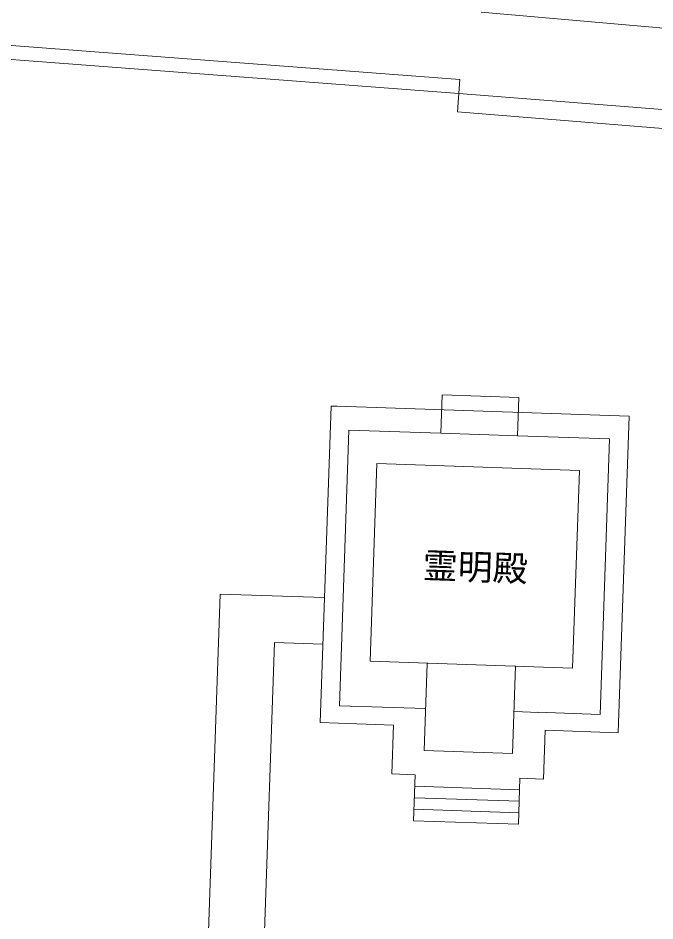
# Model space of a CAD drawing. Units: millimetres, scale not verified. Extents: x 11507 to 407039, y 22504 to 286236.
# Drawn here: x 116494 to 143832, y 187803 to 226587 of the extents above; entities that cross this region are included whole.
import ezdxf
from ezdxf.enums import TextEntityAlignment as Align

# ---------------------------------------------------------------- set-up
doc = ezdxf.new("R2010")
doc.units = ezdxf.units.MM
doc.header["$LTSCALE"] = 500
doc.layers.add('1-1', color=3, linetype='Continuous', lineweight=13)
doc.styles.add('ＭＳ ゴシック', font='')
doc.styles.get('ＭＳ ゴシック').set_extended_font_data('MS Gothic')

msp = doc.modelspace()

# ---------------------------------------------------------------- linework, layer by layer
at = {"layer": '1-1'}
for p, q in [((100572.3, 226585.6), (135462.9, 223950)), ((144944.5, 226090.8), (136367.9, 226836.6)), ((135415, 223351.9), (100813.5, 225965.7)), ((135462.9, 223950), (135351.2, 222554.4)), ((175866.5, 220115.8), (135415, 223351.9)), ((175802.7, 219318.3), (135351.2, 222554.4)), ((134640.6, 208757.2), (134696.8, 210406.3)), ((137994.9, 210294.1), (134696.8, 210406.3)), ((137938.7, 208645), (137994.9, 210294.1)), ((129464.7, 196326.3), (129927.4, 209918.4)), ((129927.4, 209918.4), (130187.5, 209909.5)), ((142720, 209482.9), (130187.5, 209909.5)), ((142257.3, 195890.8), (142720, 209482.9)), ((130692.9, 208891.6), (130289.7, 197048.6)), ((134640.6, 208757.2), (130692.9, 208891.6)), ((134640.6, 208757.2), (137938.7, 208645)), ((137938.7, 208645), (141886.4, 208510.7)), ((141483.5, 196674.9), (141886.4, 208510.7)), ((131605.4, 198954.8), (131894.6, 207450.1)), ((140589.5, 207154.1), (131894.6, 207450.1)), ((140300.4, 198659), (140589.5, 207154.1)), ((124576.6, 184475.3), (125167.9, 201844.6)), ((125167.9, 201844.6), (129637.2, 201692.4)), ((126913.9, 182594.7), (127498.4, 199764)), ((127498.4, 199764), (129579.2, 199693.2)), ((140300.4, 198659), (131605.4, 198954.8)), ((133926.4, 195123.2), (134053.8, 198867.8)), ((137724.2, 194994.6), (137852.2, 198756.6)), ((133987.6, 196922.9), (130289.7, 197048.6)), ((137785.4, 196793.5), (138844.1, 196757.7)), ((141483.5, 196674.9), (138797.4, 196766.2)), ((132602.9, 196219.3), (129464.7, 196326.3)), ((132531.4, 194120.6), (132602.9, 196219.3)), ((139047.7, 193898.4), (139119.1, 195997.1)), ((139119.1, 195997.1), (142257.3, 195890.1)), ((137724.2, 194994.6), (133926.4, 195123.2)), ((133540.8, 194086.2), (132531.4, 194120.6)), ((133540.8, 194086.2), (133473.5, 192108)), ((138038.2, 193932.6), (137970.9, 191954.5)), ((138038.2, 193932.6), (139047.7, 193898.4)), ((138021.4, 193438.2), (133525.4, 193591.6)), ((138004.7, 192943.6), (133515.8, 193096.7)), ((137988.6, 192449), (133490.3, 192602.4)), ((137970.9, 191954.5), (133473.5, 192108))]:
    msp.add_line(p, q, dxfattribs=at)

# ---------------------------------------------------------------- texts
at = {"layer": '1-1', "style": 'ＭＳ ゴシック'}
msp.add_text('霊明殿', height=1100, rotation=358.051, dxfattribs=at).set_placement((133840.5, 202206.6), align=Align.BOTTOM_LEFT)

doc.saveas('drawing.dxf')
